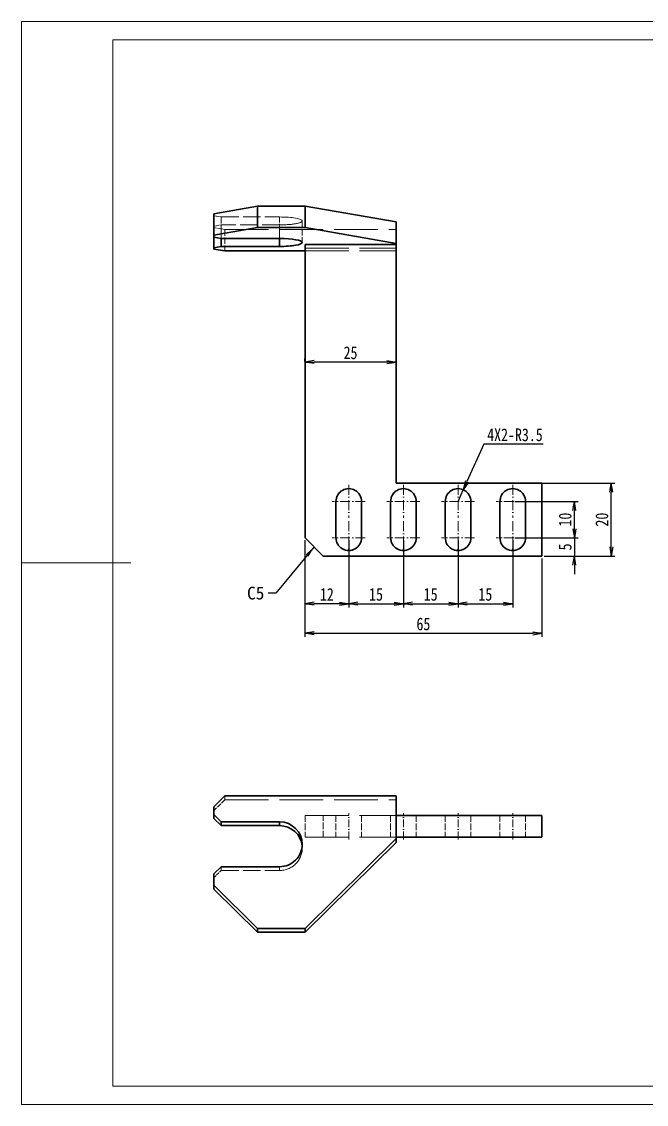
# Model space of a CAD drawing. Header units: millimetres. Extents: x -15766 to 80009, y -9701 to 15159.
# Drawn here: x -7679.5 to -7508.1, y 2838.5 to 3135.5 of the extents above; entities that cross this region are included whole.
import ezdxf

# ---------------------------------------------------------------- set-up
doc = ezdxf.new("R2010")
doc.units = ezdxf.units.MM
for name, pattern in [('CENTER-HOKUTO_1', [16, 13, -1, 1, -1]), ('DASHDOT', [18.5, 12, -3, 0.5, -3]), ('DASHED', [15, 12, -3]), ('HIDDEN-HOKUTO_1', [2, 1, -1])]:
    doc.linetypes.add(name, pattern=pattern)
doc.layers.get('DEFPOINTS').update_dxf_attribs({"lineweight": 18})
for name, color, linetype, lineweight in [('AM_7', 2, 'CENTER-HOKUTO_1', 18), ('AM_HID', 1, 'HIDDEN-HOKUTO_1', 18), ('AM_VIS', 7, 'Continuous', 18), ('CDRAFT0', 7, 'Continuous', 18), ('title_frame', 7, 'Continuous', 18), ('word_dim', 9, 'Continuous', 18), ('粗实线层_1', 7, 'Continuous', 15)]:
    doc.layers.add(name, color=color, linetype=linetype, lineweight=lineweight)
doc.styles.add('DIM', font='', dxfattribs={"width": 0.8})
doc.styles.get('DIM').set_extended_font_data('NSimSun')
doc.dimstyles.new('1-1', dxfattribs={"dimtxt": 3.5, "dimasz": 3, "dimexe": 1, "dimexo": 0, "dimgap": 1, "dimtad": 1, "dimdsep": 46, "dimtxsty": 'DIM', "dimblk": '_CAXARROW', "dimcen": 0, "dimdle": 6, "dimclrd": 256, "dimclre": 256, "dimclrt": 3, "dimazin": 2, "dimtfac": 0.707107, "dimtmove": 0, "dimatfit": 3, "dimfxl": 0, "dimfrac": 2, "dimtolj": 1, "dimarcsym": 0})
doc.dimstyles.new('1-1$0', dxfattribs={"dimtxt": 3.5, "dimasz": 2.5, "dimexe": 1, "dimexo": 0.625, "dimgap": 0.8, "dimtad": 1, "dimdsep": 46, "dimtxsty": 'DIM', "dimblk": 'OPEN', "dimcen": 0, "dimdle": 5, "dimclrd": 256, "dimclre": 256, "dimclrt": 3, "dimazin": 3, "dimtfac": 0.5, "dimtmove": 0, "dimatfit": 3, "dimldrblk": 'OPEN', "dimfxl": 0, "dimtolj": 1, "dimarcsym": 0})
doc.dimstyles.new('1-1$4', dxfattribs={"dimtxt": 3.5, "dimasz": 2.5, "dimexe": 1, "dimexo": 0.625, "dimgap": 0.8, "dimtad": 1, "dimtih": 1, "dimtoh": 1, "dimzin": 12, "dimdsep": 46, "dimtxsty": 'DIM', "dimblk": 'OPEN', "dimcen": 0, "dimdle": 5, "dimclrd": 256, "dimclre": 256, "dimclrt": 3, "dimazin": 3, "dimtfac": 0.5, "dimtmove": 0, "dimatfit": 3, "dimldrblk": 'OPEN', "dimfxl": 0, "dimtolj": 1, "dimarcsym": 0})

# ---------------------------------------------------------------- blocks, each defined once
blk = doc.blocks.new('*X1578')
at = {"layer": 'CDRAFT0'}
for p, q in [((420, 297), (0, 297)), ((0, 297), (0, 0)), ((420, 0), (420, 297)), ((0, 0), (420, 0))]:
    blk.add_line(p, q, dxfattribs=at)
at = {"layer": '粗实线层_1'}
for p, q in [((210, 297), (210, 287)), ((415, 292), (25, 292)), ((25, 292), (25, 5)), ((415, 5), (415, 292)), ((0, 148.5), (30, 148.5)), ((420, 148.5), (410, 148.5)), ((210, 0), (210, 10)), ((25, 5), (415, 5))]:
    blk.add_line(p, q, dxfattribs=at)
blk = doc.blocks.new('_OPEN')
at = {"color": 0, "linetype": 'ByBlock', "lineweight": -2}
for p, q in [((-1, 0.166667), (0, 0)), ((-1, -0.166667), (0, 0)), ((0, 0), (-1, 0))]:
    blk.add_line(p, q, dxfattribs=at)
blk = doc.blocks.new('*D1691')
at = {"layer": 'DEFPOINTS', "color": 0, "transparency": 16777216}
for p in [(-7544.74, 2993.89), (-7536.74, 2988.89), (-7527.78, 2988.89)]:
    blk.add_point(p, dxfattribs=at)
at = {"layer": 'word_dim', "linetype": 'Continuous', "lineweight": -2, "transparency": 16777216}
for p, q in [((-7527.78, 2996.39), (-7527.78, 2998.89)), ((-7544.11, 2993.89), (-7526.78, 2993.89)), ((-7527.78, 2993.89), (-7527.78, 2988.89)), ((-7536.11, 2988.89), (-7526.78, 2988.89)), ((-7527.78, 2986.39), (-7527.78, 2983.89))]:
    blk.add_line(p, q, dxfattribs=at)
at = {"layer": 'word_dim', "lineweight": -2, "transparency": 16777216, "xscale": 2.5, "yscale": 2.5, "zscale": 2.5}
for p, rotation in [((-7527.78, 2993.89), 270), ((-7527.78, 2988.89), 90)]:
    blk.add_blockref('_OPEN', p, dxfattribs=dict(at, rotation=rotation))
at = {"layer": 'word_dim', "color": 3, "transparency": 16777216, "insert": (-7530.33, 2991.39), "char_height": 3.5, "attachment_point": 5, "rotation": 90, "style": 'DIM'}
blk.add_mtext('\\A1;5', dxfattribs=at)
blk = doc.blocks.new('*D1692')
at = {"layer": 'DEFPOINTS', "color": 0, "transparency": 16777216}
for p in [(-7544.74, 3003.89), (-7527.78, 3003.89), (-7544.74, 2993.89)]:
    blk.add_point(p, dxfattribs=at)
at = {"layer": 'word_dim', "linetype": 'Continuous', "lineweight": -2, "transparency": 16777216}
for p, q in [((-7544.11, 3003.89), (-7526.78, 3003.89)), ((-7527.78, 2996.39), (-7527.78, 3001.39)), ((-7544.11, 2993.89), (-7526.78, 2993.89))]:
    blk.add_line(p, q, dxfattribs=at)
at = {"layer": 'word_dim', "lineweight": -2, "transparency": 16777216, "xscale": 2.5, "yscale": 2.5, "zscale": 2.5}
for p, rotation in [((-7527.78, 3003.89), 90), ((-7527.78, 2993.89), 270)]:
    blk.add_blockref('_OPEN', p, dxfattribs=dict(at, rotation=rotation))
at = {"layer": 'word_dim', "color": 3, "transparency": 16777216, "insert": (-7530.33, 2998.89), "char_height": 3.5, "attachment_point": 5, "rotation": 90, "style": 'DIM'}
blk.add_mtext('\\A1;10', dxfattribs=at)
blk = doc.blocks.new('*D1693')
at = {"layer": 'DEFPOINTS', "color": 0, "transparency": 16777216}
for p in [(-7537.74, 3008.89), (-7517.7, 3008.89), (-7536.74, 2988.89)]:
    blk.add_point(p, dxfattribs=at)
at = {"layer": 'word_dim', "linetype": 'Continuous', "lineweight": -2, "transparency": 16777216}
for p, q in [((-7537.11, 3008.89), (-7516.7, 3008.89)), ((-7517.7, 2991.39), (-7517.7, 3006.39)), ((-7536.11, 2988.89), (-7516.7, 2988.89))]:
    blk.add_line(p, q, dxfattribs=at)
at = {"layer": 'word_dim', "lineweight": -2, "transparency": 16777216, "xscale": 2.5, "yscale": 2.5, "zscale": 2.5}
for p, rotation in [((-7517.7, 3008.89), 90), ((-7517.7, 2988.89), 270)]:
    blk.add_blockref('_OPEN', p, dxfattribs=dict(at, rotation=rotation))
at = {"layer": 'word_dim', "color": 3, "transparency": 16777216, "insert": (-7520.25, 2998.89), "char_height": 3.5, "attachment_point": 5, "rotation": 90, "style": 'DIM'}
blk.add_mtext('\\A1;20', dxfattribs=at)
blk = doc.blocks.new('*D1694')
at = {"layer": 'DEFPOINTS', "color": 0, "transparency": 16777216}
for p in [(-7601.74, 2993.89), (-7589.74, 2993.89), (-7601.74, 2975.82)]:
    blk.add_point(p, dxfattribs=at)
at = {"layer": 'word_dim', "linetype": 'Continuous', "lineweight": -2, "transparency": 16777216}
for p, q in [((-7601.74, 2993.26), (-7601.74, 2974.82)), ((-7589.74, 2993.26), (-7589.74, 2974.82)), ((-7592.24, 2975.82), (-7599.24, 2975.82))]:
    blk.add_line(p, q, dxfattribs=at)
at = {"layer": 'word_dim', "lineweight": -2, "transparency": 16777216, "xscale": 2.5, "yscale": 2.5, "zscale": 2.5, "rotation": 180}
blk.add_blockref('_OPEN', (-7601.74, 2975.82), dxfattribs=at)
at = {"layer": 'word_dim', "lineweight": -2, "transparency": 16777216, "xscale": 2.5, "yscale": 2.5, "zscale": 2.5}
blk.add_blockref('_OPEN', (-7589.74, 2975.82), dxfattribs=at)
at = {"layer": 'word_dim', "color": 3, "transparency": 16777216, "insert": (-7595.74, 2978.37), "char_height": 3.5, "attachment_point": 5, "style": 'DIM'}
blk.add_mtext('\\A1;12', dxfattribs=at)
blk = doc.blocks.new('*D1695')
at = {"layer": 'DEFPOINTS', "color": 0, "transparency": 16777216}
for p in [(-7589.74, 2993.89), (-7574.74, 2993.89), (-7574.74, 2975.82)]:
    blk.add_point(p, dxfattribs=at)
at = {"layer": 'word_dim', "linetype": 'Continuous', "lineweight": -2, "transparency": 16777216}
for p, q in [((-7589.74, 2993.26), (-7589.74, 2974.82)), ((-7574.74, 2993.26), (-7574.74, 2974.82)), ((-7587.24, 2975.82), (-7577.24, 2975.82))]:
    blk.add_line(p, q, dxfattribs=at)
at = {"layer": 'word_dim', "lineweight": -2, "transparency": 16777216, "xscale": 2.5, "yscale": 2.5, "zscale": 2.5, "rotation": 180}
blk.add_blockref('_OPEN', (-7589.74, 2975.82), dxfattribs=at)
at = {"layer": 'word_dim', "lineweight": -2, "transparency": 16777216, "xscale": 2.5, "yscale": 2.5, "zscale": 2.5}
blk.add_blockref('_OPEN', (-7574.74, 2975.82), dxfattribs=at)
at = {"layer": 'word_dim', "color": 3, "transparency": 16777216, "insert": (-7582.24, 2978.37), "char_height": 3.5, "attachment_point": 5, "style": 'DIM'}
blk.add_mtext('\\A1;15', dxfattribs=at)
blk = doc.blocks.new('*D1696')
at = {"layer": 'DEFPOINTS', "color": 0, "transparency": 16777216}
for p in [(-7574.74, 2993.89), (-7559.74, 2993.89), (-7559.74, 2975.82)]:
    blk.add_point(p, dxfattribs=at)
at = {"layer": 'word_dim', "linetype": 'Continuous', "lineweight": -2, "transparency": 16777216}
for p, q in [((-7574.74, 2993.26), (-7574.74, 2974.82)), ((-7559.74, 2993.26), (-7559.74, 2974.82)), ((-7572.24, 2975.82), (-7562.24, 2975.82))]:
    blk.add_line(p, q, dxfattribs=at)
at = {"layer": 'word_dim', "lineweight": -2, "transparency": 16777216, "xscale": 2.5, "yscale": 2.5, "zscale": 2.5, "rotation": 180}
blk.add_blockref('_OPEN', (-7574.74, 2975.82), dxfattribs=at)
at = {"layer": 'word_dim', "lineweight": -2, "transparency": 16777216, "xscale": 2.5, "yscale": 2.5, "zscale": 2.5}
blk.add_blockref('_OPEN', (-7559.74, 2975.82), dxfattribs=at)
at = {"layer": 'word_dim', "color": 3, "transparency": 16777216, "insert": (-7567.24, 2978.37), "char_height": 3.5, "attachment_point": 5, "style": 'DIM'}
blk.add_mtext('\\A1;15', dxfattribs=at)
blk = doc.blocks.new('*D1697')
at = {"layer": 'DEFPOINTS', "color": 0, "transparency": 16777216}
for p in [(-7559.74, 2993.89), (-7544.74, 2993.89), (-7544.74, 2975.82)]:
    blk.add_point(p, dxfattribs=at)
at = {"layer": 'word_dim', "linetype": 'Continuous', "lineweight": -2, "transparency": 16777216}
for p, q in [((-7559.74, 2993.26), (-7559.74, 2974.82)), ((-7544.74, 2993.26), (-7544.74, 2974.82)), ((-7557.24, 2975.82), (-7547.24, 2975.82))]:
    blk.add_line(p, q, dxfattribs=at)
at = {"layer": 'word_dim', "lineweight": -2, "transparency": 16777216, "xscale": 2.5, "yscale": 2.5, "zscale": 2.5, "rotation": 180}
blk.add_blockref('_OPEN', (-7559.74, 2975.82), dxfattribs=at)
at = {"layer": 'word_dim', "lineweight": -2, "transparency": 16777216, "xscale": 2.5, "yscale": 2.5, "zscale": 2.5}
blk.add_blockref('_OPEN', (-7544.74, 2975.82), dxfattribs=at)
at = {"layer": 'word_dim', "color": 3, "transparency": 16777216, "insert": (-7552.24, 2978.37), "char_height": 3.5, "attachment_point": 5, "style": 'DIM'}
blk.add_mtext('\\A1;15', dxfattribs=at)
blk = doc.blocks.new('*D1698')
at = {"layer": 'DEFPOINTS', "color": 0, "transparency": 16777216}
for p in [(-7601.74, 2993.89), (-7536.74, 2988.89), (-7536.74, 2967.7)]:
    blk.add_point(p, dxfattribs=at)
at = {"layer": 'word_dim', "linetype": 'Continuous', "lineweight": -2, "transparency": 16777216}
for p, q in [((-7601.74, 2993.26), (-7601.74, 2966.7)), ((-7536.74, 2988.26), (-7536.74, 2966.7)), ((-7599.24, 2967.7), (-7539.24, 2967.7))]:
    blk.add_line(p, q, dxfattribs=at)
at = {"layer": 'word_dim', "lineweight": -2, "transparency": 16777216, "xscale": 2.5, "yscale": 2.5, "zscale": 2.5, "rotation": 180}
blk.add_blockref('_OPEN', (-7601.74, 2967.7), dxfattribs=at)
at = {"layer": 'word_dim', "lineweight": -2, "transparency": 16777216, "xscale": 2.5, "yscale": 2.5, "zscale": 2.5}
blk.add_blockref('_OPEN', (-7536.74, 2967.7), dxfattribs=at)
at = {"layer": 'word_dim', "color": 3, "transparency": 16777216, "insert": (-7569.24, 2970.25), "char_height": 3.5, "attachment_point": 5, "style": 'DIM'}
blk.add_mtext('\\A1;65', dxfattribs=at)
blk = doc.blocks.new('*D1699')
at = {"layer": 'DEFPOINTS', "color": 0, "transparency": 16777216}
for p in [(-7558.3, 3007.08), (-7559.74, 3003.89)]:
    blk.add_point(p, dxfattribs=at)
at = {"layer": 'word_dim', "linetype": 'Continuous', "lineweight": -2, "transparency": 16777216}
for p, q in [((-7552.69, 3019.58), (-7557.28, 3009.36)), ((-7536.35, 3019.58), (-7552.69, 3019.58)), ((-7559.74, 3003.89), (-7558.3, 3007.08))]:
    blk.add_line(p, q, dxfattribs=at)
at = {"layer": 'word_dim', "lineweight": -2, "transparency": 16777216, "xscale": 2.5, "yscale": 2.5, "zscale": 2.5, "rotation": 245.8220121245641}
blk.add_blockref('_OPEN', (-7558.3, 3007.08), dxfattribs=at)
at = {"layer": 'word_dim', "color": 3, "transparency": 16777216, "insert": (-7544.12, 3022.13), "char_height": 3.5, "attachment_point": 5, "style": 'DIM'}
blk.add_mtext('\\A1;4X2-R3.5', dxfattribs=at)
blk = doc.blocks.new('*D1700')
at = {"layer": 'DEFPOINTS', "color": 0, "transparency": 16777216}
for p in [(-7601.74, 3042.09), (-7601.74, 3041.64), (-7576.74, 3041.64)]:
    blk.add_point(p, dxfattribs=at)
at = {"layer": 'word_dim', "linetype": 'Continuous', "lineweight": -2, "transparency": 16777216}
for p, q in [((-7601.74, 3042.26), (-7601.74, 3043.09)), ((-7579.24, 3042.09), (-7599.24, 3042.09)), ((-7576.74, 3042.26), (-7576.74, 3043.09))]:
    blk.add_line(p, q, dxfattribs=at)
at = {"layer": 'word_dim', "lineweight": -2, "transparency": 16777216, "xscale": 2.5, "yscale": 2.5, "zscale": 2.5, "rotation": 180}
blk.add_blockref('_OPEN', (-7601.74, 3042.09), dxfattribs=at)
at = {"layer": 'word_dim', "lineweight": -2, "transparency": 16777216, "xscale": 2.5, "yscale": 2.5, "zscale": 2.5}
blk.add_blockref('_OPEN', (-7576.74, 3042.09), dxfattribs=at)
at = {"layer": 'word_dim', "color": 3, "transparency": 16777216, "insert": (-7589.24, 3044.64), "char_height": 3.5, "attachment_point": 5, "style": 'DIM'}
blk.add_mtext('\\A1;25', dxfattribs=at)
blk = doc.blocks.new('_CAXARROW')
blk.add_hatch(color=0).paths.add_polyline_path([(0, 0), (-1, 0.125), (-1, -0.125)], flags=0)

msp = doc.modelspace()

# ---------------------------------------------------------------- linework, layer by layer
at = {"layer": 'AM_7', "color": 2, "linetype": 'DASHDOT', "lineweight": 13, "ltscale": 0.227502}
for p, q in [((-7589.73529, 3008.43615), (-7589.73529, 2999.33606)), ((-7574.73529, 3008.43615), (-7574.73529, 2999.33606)), ((-7559.73529, 3008.43615), (-7559.73529, 2999.33606)), ((-7544.73529, 3008.43615), (-7544.73529, 2999.33606)), ((-7589.73529, 2998.43615), (-7589.73529, 2989.33606)), ((-7574.73529, 2998.43615), (-7574.73529, 2989.33606)), ((-7559.73529, 2998.43615), (-7559.73529, 2989.33606)), ((-7544.73529, 2998.43615), (-7544.73529, 2989.33606))]:
    msp.add_line(p, q, dxfattribs=at)
at = {"layer": 'AM_7', "color": 2, "linetype": 'DASHDOT', "lineweight": 13, "ltscale": 0.227539}
for p, q in [((-7585.18451, 3003.8861), (-7594.28607, 3003.8861)), ((-7570.18451, 3003.8861), (-7579.28607, 3003.8861)), ((-7555.18451, 3003.8861), (-7564.28607, 3003.8861)), ((-7540.18451, 3003.8861), (-7549.28607, 3003.8861)), ((-7585.18451, 2993.8861), (-7594.28607, 2993.8861)), ((-7570.18451, 2993.8861), (-7579.28607, 2993.8861)), ((-7555.18451, 2993.8861), (-7564.28607, 2993.8861)), ((-7540.18451, 2993.8861), (-7549.28607, 2993.8861))]:
    msp.add_line(p, q, dxfattribs=at)
at = {"layer": 'AM_7', "color": 2, "linetype": 'DASHDOT', "lineweight": 13, "ltscale": 0.179999}
for p, q in [((-7589.73529, 2911.15611), (-7589.73529, 2918.35606)), ((-7574.73529, 2911.15611), (-7574.73529, 2918.35606)), ((-7559.73529, 2911.15611), (-7559.73529, 2918.35606)), ((-7544.73529, 2911.15611), (-7544.73529, 2918.35606))]:
    msp.add_line(p, q, dxfattribs=at)
at = {"layer": 'AM_HID', "color": 1, "linetype": 'DASHED', "lineweight": 13, "ltscale": 0.050749}
for p, q in [((-7626.73529, 3082.25036), (-7624.73529, 3081.90295)), ((-7626.73529, 3079.38464), (-7624.73529, 3079.73205))]:
    msp.add_line(p, q, dxfattribs=at)
at = {"layer": 'AM_HID', "color": 1, "linetype": 'DASHED', "lineweight": 13, "ltscale": 0.147717}
for p, q in [((-7624.73529, 3081.90295), (-7624.73529, 3075.99426)), ((-7608.73529, 3075.99426), (-7608.73529, 3081.90295)), ((-7602.48529, 3080.8175), (-7602.48529, 3074.90881)), ((-7623.73529, 3078.48108), (-7623.73529, 3072.57238))]:
    msp.add_line(p, q, dxfattribs=at)
at = {"layer": 'AM_HID', "color": 1, "linetype": 'DASHED', "lineweight": 13, "ltscale": 0.4}
for p, q in [((-7624.73529, 3081.90295), (-7608.73529, 3081.90295)), ((-7608.73529, 3079.73205), (-7624.73529, 3079.73205)), ((-7624.73529, 2902.62975), (-7608.73529, 2902.62975))]:
    msp.add_line(p, q, dxfattribs=at)
at = {"layer": 'AM_HID', "color": 1, "linetype": 'DASHED', "lineweight": 13, "ltscale": 0.076123}
msp.add_line((-7623.73529, 3078.48108), (-7626.73529, 3079.00207), dxfattribs=at)
at = {"layer": 'AM_HID', "color": 1, "linetype": 'DASHED', "lineweight": 13, "ltscale": 0.093451}
for p, q in [((-7624.73529, 3079.73205), (-7624.73529, 3075.99401)), ((-7608.73529, 3075.99401), (-7608.73529, 3079.73205))]:
    msp.add_line(p, q, dxfattribs=at)
at = {"layer": 'AM_HID', "color": 1, "linetype": 'DASHED', "lineweight": 13}
for p, q in [((-7623.73529, 3078.48108), (-7576.73529, 3078.48108)), ((-7601.73529, 3073.32653), (-7576.73529, 3073.32653)), ((-7601.73529, 3072.57238), (-7576.73529, 3072.57238)), ((-7623.73529, 2922.0338), (-7576.73529, 2922.0338)), ((-7601.73529, 2917.75597), (-7576.73529, 2917.75597)), ((-7601.73529, 2911.75597), (-7576.73529, 2911.75597))]:
    msp.add_line(p, q, dxfattribs=at)
at = {"layer": 'AM_HID', "color": 1, "linetype": 'DASHED', "lineweight": 13, "ltscale": 0.045306}
msp.add_line((-7576.73529, 3072.57238), (-7576.73529, 3074.38464), dxfattribs=at)
at = {"layer": 'AM_HID', "color": 1, "linetype": 'DASHED', "lineweight": 13, "ltscale": 0.02605}
for p, q in [((-7623.73529, 2923.07579), (-7623.73529, 2922.0338)), ((-7602.48529, 2909.82677), (-7602.48529, 2908.78478))]:
    msp.add_line(p, q, dxfattribs=at)
at = {"layer": 'AM_HID', "color": 1, "linetype": 'DASHED', "lineweight": 13, "ltscale": 0.105266}
msp.add_line((-7623.73529, 2922.0338), (-7626.73529, 2919.07921), dxfattribs=at)
at = {"layer": 'AM_HID', "color": 1, "linetype": 'DASHED', "lineweight": 13, "ltscale": 0.15}
for p, q in [((-7601.73529, 2917.75597), (-7601.73529, 2911.75597)), ((-7596.73529, 2911.75597), (-7596.73529, 2917.75597)), ((-7593.23529, 2917.75597), (-7593.23529, 2911.75597)), ((-7586.23529, 2917.75597), (-7586.23529, 2911.75597)), ((-7578.23529, 2917.75597), (-7578.23529, 2911.75597)), ((-7571.23529, 2917.75597), (-7571.23529, 2911.75597)), ((-7563.23529, 2917.75597), (-7563.23529, 2911.75597)), ((-7556.23529, 2917.75597), (-7556.23529, 2911.75597)), ((-7548.23529, 2917.75597), (-7548.23529, 2911.75597)), ((-7541.23529, 2917.75597), (-7541.23529, 2911.75597))]:
    msp.add_line(p, q, dxfattribs=at)
at = {"layer": 'AM_HID', "color": 1, "linetype": 'DASHED', "lineweight": 13, "ltscale": 0.070173}
msp.add_line((-7626.73529, 2900.66026), (-7624.73529, 2902.62975), dxfattribs=at)
at = {"layer": 'AM_HID', "color": 1, "linetype": 'DASHED', "lineweight": 13, "ltscale": 0.026056}
for p, q in [((-7624.73529, 2903.67198), (-7624.73529, 2902.62975)), ((-7608.73529, 2902.62975), (-7608.73529, 2903.67198))]:
    msp.add_line(p, q, dxfattribs=at)
at = {"layer": 'AM_HID', "color": 1, "linetype": 'DASHED', "lineweight": 13}
for centre, ratio, start_param, end_param in [((-7608.73529, 3080.8175), 0.173670241, 3.141592654, 4.71238898), ((-7608.73529, 3080.8175), 0.173670241, 1.570796327, 3.141592654), ((-7608.73529, 2908.78478), 0.984803862, 1.570796327, 3.141592654), ((-7608.73529, 2908.78478), 0.984803862, 3.141592654, 3.226332034)]:
    msp.add_ellipse(centre, major_axis=(-6.25, 0), ratio=ratio, start_param=start_param, end_param=end_param, dxfattribs=at)
at = {"layer": 'AM_VIS', "color": 7, "lineweight": 35, "ltscale": 0.30449}
msp.add_line((-7614.73529, 3084.8861), (-7626.73529, 3082.80212), dxfattribs=at)
at = {"layer": 'AM_VIS', "color": 7, "lineweight": 35, "ltscale": 0.147717}
for p, q in [((-7614.73529, 3078.97741), (-7614.73529, 3084.8861)), ((-7601.73529, 3078.97741), (-7601.73529, 3084.8861)), ((-7576.73529, 3074.63562), (-7576.73529, 3080.54431))]:
    msp.add_line(p, q, dxfattribs=at)
at = {"layer": 'AM_VIS', "color": 7, "lineweight": 35, "ltscale": 0.325}
for p, q in [((-7614.73529, 3084.8861), (-7601.73529, 3084.8861)), ((-7614.73529, 3078.97741), (-7601.73529, 3078.97741)), ((-7614.73529, 2886.75597), (-7601.73529, 2886.75597)), ((-7614.73529, 2885.71397), (-7601.73529, 2885.71397))]:
    msp.add_line(p, q, dxfattribs=at)
at = {"layer": 'AM_VIS', "color": 7, "lineweight": 35}
for p, q in [((-7576.73529, 3080.54431), (-7601.73529, 3084.8861)), ((-7576.73529, 3074.63562), (-7601.73529, 3078.97741)), ((-7601.73529, 3074.38464), (-7576.73529, 3074.38464)), ((-7601.73529, 2993.8861), (-7601.73529, 3074.38464)), ((-7576.73529, 3074.38464), (-7576.73529, 3008.8861)), ((-7623.73529, 3072.57238), (-7601.73529, 3072.57238)), ((-7536.73529, 3008.8861), (-7576.73529, 3008.8861)), ((-7536.73529, 3008.8861), (-7536.73529, 2988.8861)), ((-7596.73529, 2988.8861), (-7536.73529, 2988.8861)), ((-7623.73529, 2923.07579), (-7576.73529, 2923.07579)), ((-7536.73529, 2917.75597), (-7576.73529, 2917.75597)), ((-7576.73529, 2911.37608), (-7601.73529, 2886.75597)), ((-7536.73529, 2911.75597), (-7576.73529, 2911.75597)), ((-7576.73529, 2910.33409), (-7601.73529, 2885.71397))]:
    msp.add_line(p, q, dxfattribs=at)
at = {"layer": 'AM_VIS', "color": 7, "lineweight": 35, "ltscale": 0.147723}
msp.add_line((-7626.73529, 3076.89318), (-7626.73529, 3082.80212), dxfattribs=at)
at = {"layer": 'AM_VIS', "color": 7, "lineweight": 35, "ltscale": 0.304491}
msp.add_line((-7614.73529, 3078.97741), (-7626.73529, 3076.89318), dxfattribs=at)
at = {"layer": 'AM_VIS', "color": 7, "lineweight": 35, "ltscale": 0.013794}
msp.add_line((-7626.73529, 3076.34143), (-7626.73529, 3076.89318), dxfattribs=at)
at = {"layer": 'AM_VIS', "color": 7, "lineweight": 35, "ltscale": 0.071637}
msp.add_line((-7626.73529, 3076.34143), (-7626.73529, 3073.47595), dxfattribs=at)
at = {"layer": 'AM_VIS', "color": 7, "lineweight": 35, "ltscale": 0.050748}
msp.add_line((-7626.73529, 3076.34143), (-7624.73529, 3075.99426), dxfattribs=at)
at = {"layer": 'AM_VIS', "color": 7, "lineweight": 35, "ltscale": 0.4}
for p, q in [((-7624.73529, 3075.99426), (-7608.73529, 3075.99426)), ((-7608.73529, 3073.82336), (-7624.73529, 3073.82336)), ((-7608.73529, 2915.9818), (-7624.73529, 2915.9818)), ((-7608.73529, 2914.9398), (-7624.73529, 2914.9398)), ((-7624.73529, 2903.67198), (-7608.73529, 2903.67198))]:
    msp.add_line(p, q, dxfattribs=at)
at = {"layer": 'AM_VIS', "color": 7, "lineweight": 35, "ltscale": 0.054266}
for p, q in [((-7624.73529, 3075.99401), (-7624.73529, 3073.82336)), ((-7608.73529, 3073.82336), (-7608.73529, 3075.99401))]:
    msp.add_line(p, q, dxfattribs=at)
at = {"layer": 'AM_VIS', "color": 7, "lineweight": 35, "ltscale": 0.006274}
msp.add_line((-7576.73529, 3074.38464), (-7576.73529, 3074.63562), dxfattribs=at)
at = {"layer": 'AM_VIS', "color": 7, "lineweight": 35, "ltscale": 0.050749}
msp.add_line((-7626.73529, 3073.47595), (-7624.73529, 3073.82336), dxfattribs=at)
at = {"layer": 'AM_VIS', "color": 7, "lineweight": 35, "ltscale": 0.009564}
msp.add_line((-7626.73529, 3073.09338), (-7626.73529, 3073.47595), dxfattribs=at)
at = {"layer": 'AM_VIS', "color": 7, "lineweight": 35, "ltscale": 0.076123}
msp.add_line((-7623.73529, 3072.57238), (-7626.73529, 3073.09338), dxfattribs=at)
at = {"layer": 'AM_VIS', "color": 7, "lineweight": 35, "ltscale": 0.25}
for p, q in [((-7593.23529, 3003.8861), (-7593.23529, 2993.8861)), ((-7586.23529, 2993.8861), (-7586.23529, 3003.8861)), ((-7578.23529, 3003.8861), (-7578.23529, 2993.8861)), ((-7571.23529, 2993.8861), (-7571.23529, 3003.8861)), ((-7563.23529, 3003.8861), (-7563.23529, 2993.8861)), ((-7556.23529, 2993.8861), (-7556.23529, 3003.8861)), ((-7548.23529, 3003.8861), (-7548.23529, 2993.8861)), ((-7541.23529, 2993.8861), (-7541.23529, 3003.8861))]:
    msp.add_line(p, q, dxfattribs=at)
at = {"layer": 'AM_VIS', "color": 7, "lineweight": 35, "ltscale": 0.176777}
msp.add_line((-7601.73529, 2993.8861), (-7596.73529, 2988.8861), dxfattribs=at)
at = {"layer": 'AM_VIS', "color": 7, "lineweight": 35, "ltscale": 0.105262}
msp.add_line((-7623.73529, 2923.07579), (-7626.73529, 2920.12145), dxfattribs=at)
at = {"layer": 'AM_VIS', "color": 7, "lineweight": 35, "ltscale": 0.292493}
msp.add_line((-7576.73529, 2923.07579), (-7576.73529, 2911.37608), dxfattribs=at)
at = {"layer": 'AM_VIS', "color": 7, "lineweight": 35, "ltscale": 0.054248}
msp.add_line((-7626.73529, 2920.12145), (-7626.73529, 2917.95152), dxfattribs=at)
at = {"layer": 'AM_VIS', "color": 7, "lineweight": 35, "ltscale": 0.02605}
for p, q in [((-7626.73529, 2917.95152), (-7626.73529, 2916.90953)), ((-7624.73529, 2915.9818), (-7624.73529, 2914.9398)), ((-7608.73529, 2914.9398), (-7608.73529, 2915.9818)), ((-7576.73529, 2910.33409), (-7576.73529, 2911.37608)), ((-7626.73529, 2897.5316), (-7626.73529, 2898.57359)), ((-7614.73529, 2885.71397), (-7614.73529, 2886.75597)), ((-7601.73529, 2885.71397), (-7601.73529, 2886.75597))]:
    msp.add_line(p, q, dxfattribs=at)
at = {"layer": 'AM_VIS', "color": 7, "lineweight": 35, "ltscale": 0.070178}
for p, q in [((-7626.73529, 2917.95152), (-7624.73529, 2915.9818)), ((-7626.73529, 2916.90953), (-7624.73529, 2914.9398)), ((-7626.73529, 2901.70226), (-7624.73529, 2903.67198))]:
    msp.add_line(p, q, dxfattribs=at)
at = {"layer": 'AM_VIS', "color": 7, "lineweight": 35, "ltscale": 0.15}
for p, q in [((-7576.73529, 2917.75597), (-7576.73529, 2911.75597)), ((-7536.73529, 2911.75597), (-7536.73529, 2917.75597))]:
    msp.add_line(p, q, dxfattribs=at)
at = {"layer": 'AM_VIS', "color": 7, "lineweight": 35, "ltscale": 0.078217}
msp.add_line((-7626.73529, 2901.70226), (-7626.73529, 2898.57359), dxfattribs=at)
at = {"layer": 'AM_VIS', "color": 7, "lineweight": 35, "ltscale": 0.421052}
for p, q in [((-7614.73529, 2886.75597), (-7626.73529, 2898.57359)), ((-7614.73529, 2885.71397), (-7626.73529, 2897.5316))]:
    msp.add_line(p, q, dxfattribs=at)
at = {"layer": 'AM_VIS', "color": 7, "lineweight": 35}
for centre, start, end in [((-7589.73529, 3003.8861), 0, 180.000005), ((-7574.73529, 3003.8861), 0, 180.000005), ((-7559.73529, 3003.8861), 0, 180.000005), ((-7544.73529, 3003.8861), 0, 180.000005), ((-7589.73529, 2993.8861), 179.999995, 0), ((-7574.73529, 2993.8861), 179.999995, 0), ((-7559.73529, 2993.8861), 179.999995, 0), ((-7544.73529, 2993.8861), 179.999995, 0)]:
    msp.add_arc(centre, 3.5, start, end, dxfattribs=at)
for centre, ratio, start_param, end_param in [((-7608.73529, 3074.90881), 0.173670241, 3.141592654, 4.71238898), ((-7608.73529, 3074.90881), 0.173670241, 1.570796327, 3.141592654), ((-7608.73529, 2909.82677), 0.984803862, 3.141592654, 4.71238898), ((-7608.73529, 2908.78478), 0.984803862, 3.226332034, 4.71238898), ((-7608.73529, 2909.82677), 0.984803862, 1.570796327, 3.141592654)]:
    msp.add_ellipse(centre, major_axis=(-6.25, 0), ratio=ratio, start_param=start_param, end_param=end_param, dxfattribs=at)

# ---------------------------------------------------------------- block references
at = {"layer": 'title_frame'}
msp.add_blockref('*X1578', (-7679.49967, 2838.48453), dxfattribs=at)

# ---------------------------------------------------------------- texts
at = {"layer": 'word_dim', "color": 3, "insert": (-7612.88499, 2976.92474), "char_height": 3.5, "attachment_point": 9}
msp.add_mtext('\\A1;C5', dxfattribs=at)

# ---------------------------------------------------------------- dimensions: what is measured, and where the dimension line sits
at = {"layer": 'word_dim', "color": 3, "true_color": 0x00ff00}
for base, p1, p2, picture, middle in [((-7601.73529, 3042.09249), (-7576.73529, 3041.63537), (-7601.73529, 3041.63537), '*D1700', (-7589.23529, 3044.64249)), ((-7601.73529, 2975.82477), (-7589.73529, 2993.8861), (-7601.73529, 2993.8861), '*D1694', (-7595.73529, 2978.37477)), ((-7536.73529, 2967.69747), (-7601.73529, 2993.8861), (-7536.73529, 2988.8861), '*D1698', (-7569.23529, 2970.24747)), ((-7574.73627, 2975.82477), (-7589.73529, 2993.8861), (-7574.73627, 2993.8861), '*D1695', (-7582.23578, 2978.37477)), ((-7559.73529, 2975.82477), (-7574.73529, 2993.8861), (-7559.73529, 2993.8861), '*D1696', (-7567.23529, 2978.37477)), ((-7544.73529, 2975.82477), (-7559.73529, 2993.8861), (-7544.73529, 2993.8861), '*D1697', (-7552.23529, 2978.37477))]:
    dim = msp.add_linear_dim(base=base, p1=p1, p2=p2, dimstyle='1-1$0', dxfattribs=at)
    dim.commit()
    dim.dimension.update_dxf_attribs({"geometry": picture, "text_midpoint": middle})
dim = msp.add_radius_dim(center=(-7559.73529, 3003.8861), mpoint=(-7558.30179, 3007.07908), dimstyle='1-1$4', override={"dimpost": '4X2-R<>'}, dxfattribs=at)
dim.commit()
dim.dimension.update_dxf_attribs({"geometry": '*D1699', "text_midpoint": (-7544.11735, 3019.58461), "dimtype": 164})
for base, p1, p2, picture, middle in [((-7517.69906, 3008.8861), (-7536.73529, 2988.8861), (-7537.73529, 3008.8861), '*D1693', (-7520.24906, 2998.8861)), ((-7527.77572, 3003.8861), (-7544.73627, 2993.8861), (-7544.73529, 3003.8861), '*D1692', (-7530.32572, 2998.8861)), ((-7527.77572, 2988.8861), (-7544.73627, 2993.8861), (-7536.73529, 2988.8861), '*D1691', (-7530.32572, 2991.3861))]:
    dim = msp.add_linear_dim(base=base, p1=p1, p2=p2, angle=90, dimstyle='1-1$0', dxfattribs=at)
    dim.commit()
    dim.dimension.update_dxf_attribs({"geometry": picture, "text_midpoint": middle})

# ---------------------------------------------------------------- leaders
at = {"layer": 'word_dim', "color": 3, "true_color": 0x00ff00, "annotation_type": 0, "has_hookline": 1, "hookline_direction": 1, "text_width": 5.83333}
msp.add_leader([(-7599.23529, 2991.3861), (-7609.71285, 2978.67474), (-7611.88499, 2978.67474)], dimstyle='1-1', override={"dimgap": 1, "dimtad": 0}, dxfattribs=at)

doc.saveas('drawing.dxf')
